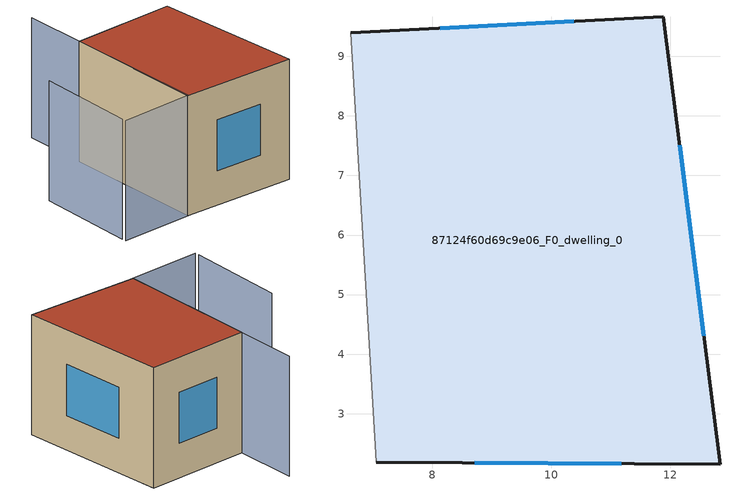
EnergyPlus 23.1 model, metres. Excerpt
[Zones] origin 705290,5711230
87124f60d69c9e06_F0_dwelling_0
 floor ground (EU_floor_Construction): 11.89,9.66 12.83,2.15 7.06,2.18 6.63,9.39 z0
 wall outside (EU_wall_Construction): 7.06,2.18 12.83,2.15 11.89,9.66 6.63,9.39 z0:6
 wall adiabatic (EU_wall_Construction): 6.63,9.39 7.06,2.18 z0:6
 window (EU_Window_Construction): 10.38,9.59 8.14,9.47 / 12.56,4.31 12.16,7.51 / 8.72,2.18 11.18,2.16 z1.72:4.28
 roof outside (EU_roof_Construction): 12.83,2.15 11.89,9.66 6.63,9.39 7.06,2.18 z6
shading: 3.15,7.2 3.31,2.21 / 6.44,12.54 7.06,2.19 / 7.06,2.19 3.33,1.96 z0:6
[Building]
EU S2 Campaign: North Axis=0; Terrain=City; Solar Distribution=FullExterior
[Site:Location]
London: Latitude=51.5; Longitude=-0.5; Time Zone=0; Elevation=25
[SizingPeriod:WeatherFileDays]
AnnualSizingPeriod: Begin Month=1; Begin Day of Month=1; End Month=12; End Day of Month=31; Day of Week for Start Day=Monday; Use Weather File Daylight Saving Period=No; Use Weather File Rain and Snow Indicators=No
[MATERIAL]
EU_InternalMass_Material: Roughness=MediumRough; Thickness=0.1; Conductivity=1; Density=1800; Specific Heat=900; Thermal Absorptance=0.9; Solar Absorptance=0.7; Visible Absorptance=0.7
[MATERIAL:NOMASS] Roughness=MediumRough; Thermal Absorptance=0.9; Solar Absorptance=0.7; Visible Absorptance=0.7
Name | Thermal Resistance
EU_wall_NoMass | 2.78369
EU_roof_NoMass | 4.4539
EU_floor_NoMass | 3.71158
[WINDOWMATERIAL:SIMPLEGLAZINGSYSTEM]
EU_Window_SimpleGlazing: UFactor=1.70637; Solar Heat Gain Coefficient=0.72; Visible Transmittance=0.72
[CONSTRUCTION]
EU_wall_Construction: EU_wall_NoMass
EU_roof_Construction: EU_roof_NoMass
EU_floor_Construction: EU_floor_NoMass
EU_InternalMass_Construction: EU_InternalMass_Material
EU_Window_Construction: EU_Window_SimpleGlazing
[ZONE]
87124f60d69c9e06_F0_dwelling_0: Type=1; Multiplier=1; Ceiling Height=autocalculate; Volume=244.084; Floor Area=autocalculate; Part of Total Floor Area=Yes
[INTERNALMASS]
87124f60d69c9e06_F0_dwelling_0_EU_InternalMass: Construction=EU_InternalMass_Construction; Zone or ZoneList=87124f60d69c9e06_F0_dwelling_0; Surface Area=40.6811
[OTHEREQUIPMENT]
EU_Step8_InternalGain_87124f60d69c9e06_F0_dwelling_0_f000: Fuel Type=Electricity; Zone or ZoneList or Space or SpaceList=87124f60d69c9e06_F0_dwelling_0; Schedule=EU_Step8_GainSchedule_87124f60d69c9e06_F0_dwelling_0_f000; Design Level Calculation Method=Watts/Area; Power per Zone Floor Area=1; Fraction Latent=0; Fraction Radiant=0; Fraction Lost=0; Carbon Dioxide Generation Rate=0; EndUse Subcategory=EU_Step8_InternalGains
[ZONEVENTILATION:DESIGNFLOWRATE]
EU_ConstantAir_87124f60d69c9e06_F0_dwelling_0: Zone or ZoneList or Space or SpaceList=87124f60d69c9e06_F0_dwelling_0; Schedule=EU_AlwaysOn; Design Flow Rate Calculation Method=AirChanges/Hour; Air Changes per Hour=0.449045; Ventilation Type=Natural; Fan Pressure Rise=0; Fan Total Efficiency=1; Constant Term Coefficient=1; Temperature Term Coefficient=0; Velocity Term Coefficient=0; Velocity Squared Term Coefficient=0; Minimum Indoor Temperature=-100; Maximum Indoor Temperature=100; Delta Temperature=-100; Minimum Outdoor Temperature=-100; Maximum Outdoor Temperature=100; Maximum Wind Speed=40
[HVACTEMPLATE:THERMOSTAT]
EU_HeatOnly_87124f60d69c9e06_F0_dwelling_0: Constant Heating Setpoint=20; Constant Cooling Setpoint=50
[HVACTEMPLATE:ZONE:IDEALLOADSAIRSYSTEM]
87124f60d69c9e06_F0_dwelling_0: Template Thermostat=EU_HeatOnly_87124f60d69c9e06_F0_dwelling_0; System Availability Schedule=EU_AlwaysOn; Maximum Heating Supply Air Temperature=50; Minimum Cooling Supply Air Temperature=13; Maximum Heating Supply Air Humidity Ratio=0.0156; Minimum Cooling Supply Air Humidity Ratio=0.0077; Heating Limit=NoLimit; Cooling Limit=NoLimit; Heating Availability Schedule=EU_AlwaysOn; Cooling Availability Schedule=EU_CoolingOff; Dehumidification Control Type=ConstantSensibleHeatRatio; Cooling Sensible Heat Ratio=0.7; Dehumidification Setpoint=60; Humidification Control Type=None; Humidification Setpoint=30; Outdoor Air Method=None; Outdoor Air Flow Rate per Person=0.00944; Outdoor Air Flow Rate per Zone Floor Area=0; Outdoor Air Flow Rate per Zone=0; Demand Controlled Ventilation Type=None; Outdoor Air Economizer Type=NoEconomizer; Heat Recovery Type=None; Sensible Heat Recovery Effectiveness=0.7; Latent Heat Recovery Effectiveness=0.65
[SIZING:ZONE]
87124f60d69c9e06_F0_dwelling_0: Zone Cooling Design Supply Air Temperature Input Method=SupplyAirTemperature; Zone Cooling Design Supply Air Temperature=13; Zone Heating Design Supply Air Temperature Input Method=SupplyAirTemperature; Zone Heating Design Supply Air Temperature=50; Zone Cooling Design Supply Air Humidity Ratio=0.008; Zone Heating Design Supply Air Humidity Ratio=0.008; Cooling Design Air Flow Method=DesignDay; Cooling Design Air Flow Rate=0; Cooling Minimum Air Flow per Zone Floor Area=0.000762; Cooling Minimum Air Flow=0; Cooling Minimum Air Flow Fraction=0.2; Heating Design Air Flow Method=DesignDay; Heating Design Air Flow Rate=0; Heating Maximum Air Flow per Zone Floor Area=0.002032; Heating Maximum Air Flow=0.141576; Heating Maximum Air Flow Fraction=0.3; Account for Dedicated Outdoor Air System=No; Dedicated Outdoor Air System Control Strategy=NeutralSupplyAir; Dedicated Outdoor Air Low Setpoint Temperature for Design=autosize; Dedicated Outdoor Air High Setpoint Temperature for Design=autosize; Zone Load Sizing Method=Sensible Load Only No Latent Load; Zone Latent Cooling Design Supply Air Humidity Ratio Input Method=HumidityRatioDifference; Zone Cooling Design Supply Air Humidity Ratio Difference=0.005; Zone Latent Heating Design Supply Air Humidity Ratio Input Method=HumidityRatioDifference; Zone Humidification Design Supply Air Humidity Ratio Difference=0.005
[SCHEDULE:CONSTANT]
Name | Hourly Value
EU_AlwaysOn | 1
EU_CoolingOff | 0
[SCHEDULE:FILE]
EU_Step8_GainSchedule_87124f60d69c9e06_F0_dwelling_0_f000: File=../../schedules/87124f60d69c9e06/87124f60d69c9e06_F0_dwelling_0_f000_gain.csv; Column Number=1; Rows to Skip at Top=0; Number of Hours of Data=8760; Column Separator=Comma; Interpolate to Timestep=No; Minutes per Item=60; Adjust Schedule for Daylight Savings=Yes
